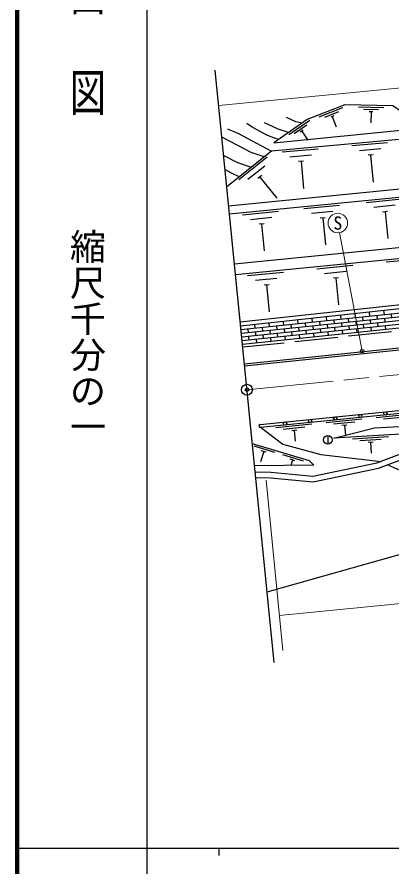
# Model space of a CAD drawing. Units: millimetres, scale not verified. Extents: x 40000 to 680000, y 20000 to 380000.
# Drawn here: x 40000 to 92026, y 202409 to 320352 of the extents above; entities that cross this region are included whole.
import ezdxf
from ezdxf.enums import TextEntityAlignment as Align

# ---------------------------------------------------------------- set-up
doc = ezdxf.new("R2010")
doc.units = ezdxf.units.MM
doc.header["$LTSCALE"] = 1000
doc.header["$PDMODE"] = 32
doc.header["$PDSIZE"] = 500
doc.linetypes.add('CHAIN', pattern=[18.5, 12, -1.5, 3.5, -1.5])
doc.linetypes.add('DASHED', pattern=[7.5, 6, -1.5])
for name, color, linetype, lineweight in [('M-BGD', 7, 'Continuous', 25), ('M-BMK', 2, 'CHAIN', 13), ('M-BMK-OTRS', 5, 'Continuous', 25), ('M-BMK-SRVR', 3, 'Continuous', 25), ('M-STR-HTXT', 7, 'Continuous', 13), ('M-STR-STRC', 7, 'Continuous', 25), ('M-TTL', 2, 'Continuous', 140), ('M-TTL-BAND', 7, 'Continuous', 25)]:
    doc.layers.add(name, color=color, linetype=linetype, lineweight=lineweight)
doc.layers.add('M-OTRS', color=6, linetype='Continuous')
doc.styles.add('@ＭＳ ゴシック', font='')
doc.styles.add('ＭＳ ゴシック', font='')
doc.styles.get('@ＭＳ ゴシック').set_extended_font_data('@MS Gothic')
doc.styles.get('ＭＳ ゴシック').set_extended_font_data('MS Gothic')

msp = doc.modelspace()

# ---------------------------------------------------------------- linework, layer by layer
at = {"layer": 'M-BGD'}
for p, q in [((85152, 307728), (81898, 306441)), ((84612, 307192), (82659, 306420)), ((90882, 307747), (87383, 307829)), ((90175, 307464), (88075, 307512)), ((89363, 307182), (88873, 307194)), ((89118, 307188), (89083, 305689)), ((80605, 305992), (77729, 303998)), ((83974, 306617), (83518, 306437)), ((83746, 306527), (84297, 305132)), ((80201, 305346), (78475, 304150)), ((79710, 304641), (79307, 304362)), ((79509, 304502), (80363, 303269)), ((81766, 302032), (76786, 301578)), ((91410, 302912), (86431, 302458)), ((90482, 302074), (87495, 301802)), ((74705, 300882), (70797, 297762)), ((80838, 301195), (77850, 300922)), ((89405, 301223), (88708, 301159)), ((89057, 301191), (89397, 297456)), ((74391, 299672), (72047, 297800)), ((79761, 300343), (79064, 300280)), ((79412, 300312), (79753, 296577)), ((73960, 298368), (73413, 297931)), ((73687, 298150), (76027, 295219)), ((93410, 295067), (88435, 294573)), ((84747, 294206), (79772, 293712)), ((92489, 294222), (89504, 293925)), ((76280, 293364), (71305, 292870)), ((75360, 292519), (72374, 292223)), ((83826, 293361), (80841, 293064)), ((82756, 292501), (82060, 292432)), ((91419, 293362), (90723, 293293)), ((91071, 293327), (91442, 289596)), ((74289, 291659), (73593, 291590)), ((73941, 291625), (74312, 287893)), ((82408, 292466), (82779, 288735)), ((108358, 289845), (70172, 286049)), ((108620, 288360), (70321, 284553)), ((96184, 286822), (91208, 286328)), ((86579, 285868), (81604, 285373)), ((76975, 284913), (72000, 284418)), ((85659, 285022), (82673, 284726)), ((76054, 284068), (73069, 283771)), ((74984, 283208), (74288, 283138)), ((74636, 283173), (75007, 279441)), ((84588, 284162), (83892, 284093)), ((84240, 284128), (84611, 280396)), ((120890, 282881), (71025, 277455)), ((90964, 279011), (90901, 279618)), ((81017, 277979), (80959, 278536)), ((83006, 278185), (82948, 278752)), ((84996, 278392), (84936, 278969)), ((86043, 277987), (85990, 278495)), ((86985, 278598), (86924, 279185)), ((88032, 278194), (87980, 278701)), ((88974, 278804), (88912, 279401)), ((90022, 278400), (89969, 278907)), ((91069, 277996), (91016, 278503)), ((92011, 278606), (91958, 279114)), ((73060, 277153), (73006, 277671)), ((74107, 276749), (74054, 277257)), ((75049, 277360), (74994, 277887)), ((76096, 276956), (76044, 277463)), ((77038, 277566), (76983, 278103)), ((78086, 277162), (78033, 277669)), ((79028, 277772), (78971, 278320)), ((79133, 276758), (79080, 277265)), ((80075, 277368), (80022, 277876)), ((81122, 276964), (81070, 277471)), ((82064, 277575), (82012, 278082)), ((83112, 277171), (83059, 277678)), ((84054, 277781), (84001, 278288)), ((84159, 276766), (84106, 277274)), ((85101, 277377), (85048, 277884)), ((86148, 276973), (86096, 277480)), ((87090, 277583), (87038, 278091)), ((88138, 277179), (88085, 277686)), ((89080, 277790), (89027, 278297)), ((89185, 276775), (89132, 277282)), ((90127, 277385), (90074, 277893)), ((91174, 276981), (91122, 277489)), ((72118, 276543), (72065, 277050)), ((72223, 275528), (72170, 276036)), ((73165, 276139), (73112, 276646)), ((74212, 275735), (74160, 276242)), ((75154, 276345), (75102, 276852)), ((76202, 275941), (76149, 276448)), ((77144, 276551), (77091, 277059)), ((77249, 275537), (77196, 276044)), ((78191, 276147), (78138, 276655)), ((79238, 275743), (79186, 276251)), ((80180, 276354), (80128, 276861)), ((81228, 275950), (81175, 276457)), ((82170, 276560), (82117, 277067)), ((83217, 276156), (83164, 276663)), ((85206, 276362), (85154, 276870)), ((87195, 276569), (87143, 277076)), ((73270, 275124), (73218, 275631)), ((75260, 275330), (75207, 275838)), ((87853, 264537), (82878, 264036)), ((94817, 265239), (89843, 264738)), ((93853, 264841), (90868, 264540)), ((80888, 263835), (75913, 263334)), ((79923, 263437), (76938, 263136)), ((78809, 263023), (78113, 262953)), ((86888, 264139), (83903, 263838)), ((85774, 263725), (85077, 263655)), ((85426, 263690), (85562, 262339)), ((78461, 262988), (78611, 261495)), ((83110, 262273), (83110, 261073)), ((101387, 262977), (83963, 261932)), ((91525, 262085), (86534, 261785)), ((75756, 259929), (72882, 260790)), ((90545, 261725), (87550, 261546)), ((89415, 261357), (88716, 261315)), ((89065, 261336), (89155, 259839)), ((74233, 260072), (73802, 258635)), ((74568, 259972), (73898, 260173)), ((79746, 258734), (76872, 259595)), ((78558, 258776), (77888, 258977)), ((78223, 258877), (78001, 258135)), ((91459, 258232), (115502, 247442))]:
    msp.add_line(p, q, dxfattribs=at)
msp.add_lwpolyline([(75633, 302911), (94623, 304785), (97896, 303038), (95544, 305657), (92134, 308018), (85462, 308173), (80256, 306114)], close=True, dxfattribs=at)
for points in [[(76262, 303347), (74740, 303905), (72647, 305059), (71869, 305565)], [(77683, 304332), (76248, 304775), (74339, 305664)], [(79550, 305625), (78669, 305811), (77375, 306401)], [(69208, 304835), (70743, 304188), (72545, 303220), (75304, 301744)], [(74280, 300927), (72503, 301566), (70658, 302510), (68420, 303682)], [(69366, 294162), (95956, 296793), (98499, 296280), (100359, 295418), (97077, 301930), (94031, 303452), (75304, 301744), (69104, 296794)], [(68674, 301122), (70588, 300158), (72486, 299494)], [(68865, 299202), (69713, 298707), (70852, 298189)], [(118511, 283164), (108620, 288360), (108358, 289845), (100498, 294163), (98586, 295222), (95785, 295605), (69482, 292990)], [(71545, 272239), (103292, 275527), (120780, 277309), (143758, 279738), (160317, 281390), (180658, 283573), (190359, 284529), (202139, 285973), (210745, 287262), (222180, 289043), (235204, 291343), (244865, 293409), (248428, 294479)], [(71576, 271941), (103323, 275228), (120811, 277011), (143788, 279439), (160348, 281092), (180689, 283274), (190392, 284231), (202179, 285676), (210790, 286966), (222230, 288747), (235261, 291048), (244940, 293118), (248514, 294192)], [(231375, 293617), (224150, 292268), (213872, 290772), (202775, 289095), (194028, 287841), (187140, 287053), (177212, 285962), (166457, 284914), (154851, 283687), (140956, 282137), (114313, 279382), (71279, 274918)], [(73755, 263820), (122678, 268752), (170926, 273944), (189983, 275990), (210851, 278361), (226440, 280739), (233214, 281876), (243377, 283873), (261448, 288478), (264250, 289168)], [(73795, 263422), (122720, 268354), (170969, 273547), (190027, 275593), (210904, 277965), (226503, 280344), (233286, 281482), (243465, 283483), (261545, 288090), (264346, 288780)], [(70969, 278032), (121573, 283494), (134045, 283215), (135805, 282800)], [(127639, 282811), (114111, 281412), (71077, 276948)], [(132143, 282764), (114162, 280904), (71127, 276440)], [(133924, 282436), (114212, 280397), (71178, 275933)], [(135641, 282100), (114263, 279889), (71228, 275425)], [(83963, 261932), (89597, 263368), (102501, 264026), (127555, 266439), (143541, 268161), (161677, 269932), (185300, 272780), (196217, 274147), (204785, 275196), (211048, 275882), (233710, 278762), (233237, 275108), (238604, 275809), (239665, 278944), (248321, 280871), (249109, 282203)], [(74693, 240569), (94368, 246136), (111805, 246353), (115502, 247442), (116684, 247895), (119581, 248659), (124256, 251155), (129242, 250794), (137602, 247133), (145746, 246271), (164103, 247741), (184315, 253850), (198090, 257848), (206361, 260101), (212918, 261861), (223082, 264573), (235742, 267983), (242728, 269817), (261427, 279237), (264944, 279470)], [(73038, 257222), (75233, 257199), (81066, 256618), (89919, 258476), (96420, 260925), (109566, 261257), (115504, 262518), (127559, 262446), (134528, 261885), (146330, 263794), (165557, 264462), (173178, 265002), (176251, 263943), (181191, 264495), (188754, 266789), (202240, 267953), (208963, 269967), (217377, 270576), (228114, 274321), (232083, 274584), (235396, 275026)], [(73114, 256451), (75190, 256429), (81108, 255839), (90135, 257733), (96570, 260158), (109657, 260488), (115583, 261747), (127526, 261676), (134559, 261109), (146405, 263026), (165598, 263692), (173076, 264222), (176165, 263158), (181347, 263737), (188900, 266028), (202386, 267192), (209103, 269204), (217535, 269814), (228269, 273559), (232159, 273816), (235298, 274580)], [(73795, 263422), (76902, 261059), (82135, 259669), (90502, 258695)], [(72645, 261174), (80517, 258816), (81191, 258174), (72953, 258074)]]:
    msp.add_lwpolyline(points, dxfattribs=at)
at = {"layer": 'M-BGD', "linetype": 'DASHED'}
msp.add_lwpolyline([(231453, 293224), (224216, 291873), (213931, 290376), (202833, 288699), (194079, 287445), (187185, 286655), (177254, 285564), (166497, 284516), (154895, 283289), (140998, 281740), (114354, 278984), (71318, 274520)], dxfattribs=at)
at = {"layer": 'M-BGD'}
for centre, radius in [((91117, 265344), 225), ((80670, 264291), 225), ((84153, 264642), 225), ((87635, 264993), 225), ((77188, 263940), 225), ((83110, 261673), 600)]:
    msp.add_circle(centre, radius, dxfattribs=at)
msp.add_arc((73777, 263596), 225, 95.75632, 275.75632, dxfattribs=at)
at = {"layer": 'M-BMK'}
msp.add_lwpolyline([(71903, 268637), (171200, 278514), (194138, 281026), (209677, 283062), (225934, 285854), (247178, 290144), (262659, 293593), (269042, 295354), (287743, 300332), (310140, 306431), (332169, 311386), (342935, 313360), (355536, 314645), (367005, 315060), (379596, 314876), (392597, 313689), (403919, 312087), (417667, 309364), (421754, 308250), (435468, 303983), (452678, 298043)], dxfattribs=at)
at = {"layer": 'M-BMK-OTRS'}
msp.add_line((75667, 230767), (67496, 312972), dxfattribs=at)
at = {"layer": 'M-BMK-SRVR'}
msp.add_circle((71903, 268637), 750, dxfattribs=at)
at = {"layer": 'M-OTRS'}
msp.add_point((71903, 268637), dxfattribs=at)
at = {"layer": 'M-STR-HTXT'}
for p, q in [((87891, 273988), (84762, 290435)), ((76866, 232458), (74567, 256095))]:
    msp.add_line(p, q, dxfattribs=at)
for points in [[(67984, 308069), (107175, 311859), (133634, 314469), (157313, 316822), (171987, 318360), (190554, 320164), (216242, 322748), (236357, 324872), (254269, 326698), (260482, 327414), (279596, 330556), (290085, 332838)], [(76394, 237313), (108794, 240515), (129010, 242554), (150898, 244768), (171736, 246904), (189611, 248666), (196818, 249377), (207635, 250850), (224935, 253558), (232888, 254909), (247056, 257742), (262112, 261104), (271023, 263230)]]:
    msp.add_lwpolyline(points, dxfattribs=at)
msp.add_circle((84509, 291761), 1350, dxfattribs=at)
at = {"layer": 'M-STR-STRC'}
msp.add_circle((87891, 273988), 250, dxfattribs=at)
at = {"layer": 'M-TTL'}
msp.add_line((40000, 380000), (40000, 20000), dxfattribs=at)
at = {"layer": 'M-TTL-BAND'}
for p, q in [((58000, 370000), (58000, 20000)), ((40000, 205000), (579000, 205000)), ((68000, 205000), (68000, 204000))]:
    msp.add_line(p, q, dxfattribs=at)

# ---------------------------------------------------------------- texts
at = {"layer": 'M-STR-HTXT', "style": 'ＭＳ ゴシック'}
msp.add_text('S', height=1833, dxfattribs=at).set_placement((84509, 291761), align=Align.MIDDLE_CENTER)
at = {"layer": 'M-TTL-BAND', "style": '@ＭＳ ゴシック', "width": 1.4}
msp.add_text('平  面  図', height=3666, rotation=270, dxfattribs=at).set_placement((49777, 306475), align=Align.MIDDLE_RIGHT)
at = {"layer": 'M-TTL-BAND', "style": '@ＭＳ ゴシック'}
msp.add_text('縮尺千分の一', height=3666, rotation=270, dxfattribs=at).set_placement((49777, 261030), align=Align.MIDDLE_RIGHT)

doc.saveas('drawing.dxf')
